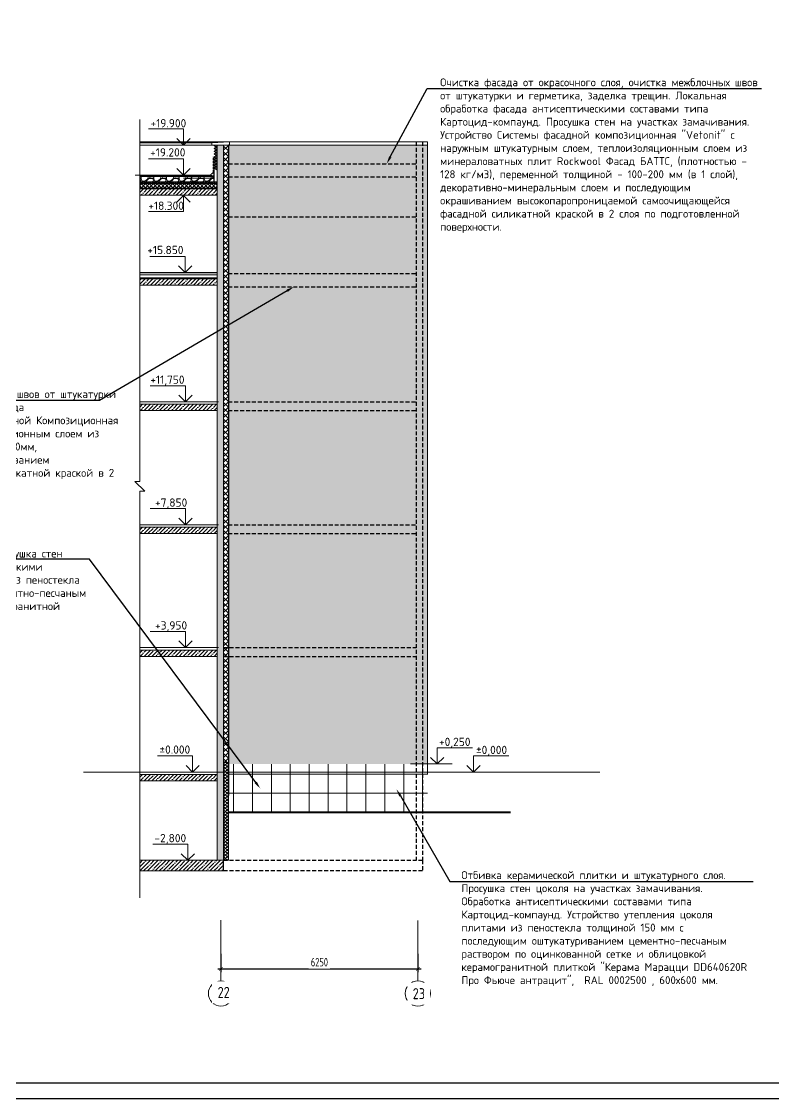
# Model space of a CAD drawing. Header units: millimetres. Extents: x -136099598 to 9192475, y 0 to 779331.
# Drawn here: x 41711 to 65575, y 242529 to 276708 of the extents above; entities that cross this region are included whole.
import ezdxf
from ezdxf import colors
from ezdxf.entities.mleader import LeaderData, LeaderLine
from ezdxf.math import Vec2, Vec3

# ---------------------------------------------------------------- set-up
doc = ezdxf.new("R2010")
doc.units = ezdxf.units.MM
doc.header["$MEASUREMENT"] = 0
doc.linetypes.add('01_base$0$DASHED2', pattern=[0.375, 0.25, -0.125])
doc.linetypes.add('DASHED', pattern=[19.05, 12.7, -6.35])
doc.layers.get('0').update_dxf_attribs({"color": 250, "lineweight": 9})
doc.layers.get('Defpoints').update_dxf_attribs({"color": 8})
for name, color, linetype, lineweight in [('!_Цоколь', 7, 'Continuous', 0), ('24_Фасад_разрез_тонкая', 7, 'Continuous', 9), ('_Фасад', 7, 'Continuous', 9), ('АР-Выноски', 5, 'Continuous', 5), ('АР.РД_Выноски', 174, 'Continuous', 9), ('АР_Оси', 193, 'Continuous', 9), ('АР_тонкая линия', 250, 'Continuous', 0), ('пунктир', 251, 'Continuous', 13), ('СТЕНЫ кирпич ЛИДЕР', 250, 'Continuous', 15), ('Фасад_тонкие', 7, 'Continuous', 5), ('фасады', 7, 'Continuous', 9), ('Штриховка', 7, 'Continuous', 5), ('Штриховка в сечении', 7, 'Continuous', 18)]:
    doc.layers.add(name, color=color, linetype=linetype, lineweight=lineweight)
doc.layers.add('_RAMKA', color=7, linetype='Continuous')
doc.layers.add('PDF _0', color=7, linetype='Continuous')
doc.layers.add('RAL 90 10', color=7, linetype='Continuous', lineweight=0, true_color=0xf1ece1)
doc.styles.add('ICOCPEUR', font='isocpeur.ttf')
doc.styles.add('ISOCPEUR', font='isocpeur.ttf', dxfattribs={"width": 0.7})
doc.styles.add('PDF ISOCPEUR', font='isocpeur.ttf')
doc.styles.add('ГОСТ 2.304', font='isocpeur.ttf', dxfattribs={"width": 0.7})
doc.dimstyles.new('R_100', dxfattribs={"dimtxt": 270, "dimasz": 120, "dimexe": 100, "dimexo": 100, "dimgap": 80, "dimtad": 1, "dimdec": 0, "dimrnd": 5, "dimzin": 0, "dimdsep": 46, "dimtxsty": 'ISOCPEUR', "dimblk": 'ARCHTICK', "dimcen": 100, "dimdle": 100, "dimclrd": 256, "dimclre": 256, "dimclrt": 256, "dimadec": 0, "dimazin": 0, "dimtfac": 2, "dimtdec": 0, "dimtofl": 0, "dimtmove": 1, "dimatfit": 3, "dimfxl": 1, "dimtvp": 3, "dimtfill": 1, "dimtolj": 1, "dimtzin": 0, "dimarcsym": 0})

# ---------------------------------------------------------------- blocks, each defined once
blk = doc.blocks.new('_ArchTick')
at = {"color": 0, "linetype": 'ByBlock', "const_width": 0.15}
blk.add_lwpolyline([(-0.5, -0.5), (0.5, 0.5)], dxfattribs=at)
blk = doc.blocks.new('*D1796')
at = {"lineweight": -2, "ltscale": 150, "transparency": 16777216}
for p, q in [((48040, 247122), (48040, 246539)), ((54290, 247119), (54290, 246539)), ((47940, 246639), (54390, 246639))]:
    blk.add_line(p, q, dxfattribs=at)
at = {"layer": 'Defpoints', "color": 0, "ltscale": 150, "transparency": 16777216}
for p in [(48040, 247222), (54290, 247219), (54290, 246639)]:
    blk.add_point(p, dxfattribs=at)
at = {"lineweight": -2, "ltscale": 150, "transparency": 16777216, "xscale": 120, "yscale": 120, "zscale": 120, "rotation": 180}
blk.add_blockref('_ArchTick', (48040, 246639), dxfattribs=at)
at = {"lineweight": -2, "ltscale": 150, "transparency": 16777216, "xscale": 120, "yscale": 120, "zscale": 120}
blk.add_blockref('_ArchTick', (54290, 246639), dxfattribs=at)
at = {"ltscale": 150, "transparency": 16777216, "insert": (51165, 246854), "char_height": 270, "attachment_point": 5, "style": 'ISOCPEUR', "bg_fill": 3, "box_fill_scale": 1.25, "bg_fill_color": 256, "bg_fill_true_color": 13158600, "bg_fill_transparency": 0}
blk.add_mtext('\\A1;6250', dxfattribs=at)

msp = doc.modelspace()

# ---------------------------------------------------------------- hatches: boundary and pattern name
at = {"layer": '!_Цоколь', "lineweight": 0, "ltscale": 5, "true_color": 0x636466}
h = msp.add_hatch(dxfattribs=at)
h.set_pattern_fill('ANSI37', color=251, scale=4800, angle=45)
h.set_pattern_definition([(90, (864439.6, 42819.5), (-600, 1e-13), []), (180, (864439.6, 42819.5), (-2e-13, -600), [])])
h.paths.add_polyline_path([(48284.7, 253142.4), (54056.7, 253142.3), (54056.7, 253144.2), (54599.1, 253144.2), (54598.8, 251619), (48285, 251615.7)])
at = {"ltscale": 100, "transparency": 33554687}
h = msp.add_hatch(dxfattribs=at)
h.set_pattern_fill('ANSI35', color=0, scale=700)
h.set_pattern_definition([(45, (797567.5, -35784.45), (-123.743687, 123.743687), []), (45, (797691.24, -35784.45), (-123.743687, 123.743687), [218.75, -43.75, 0, -43.75])])
h.paths.add_polyline_path([(48124.7, 272788.4), (47924.7, 272789.8), (47924.7, 250088.6), (48124.7, 250089.1)])
h = msp.add_hatch(dxfattribs=at)
h.set_pattern_fill('ANSI35', color=0, scale=700)
h.set_pattern_definition([(45, (-95898.8, -21298.14), (-123.74369, 123.74369), []), (45, (-95775.06, -21298.14), (-123.74369, 123.74369), [218.75, -43.75, 0, -43.75])])
h.paths.add_polyline_path([(47923, 271393.6), (45463.2, 271393.6), (45466.6, 271193.6), (47923, 271193.6)])
h = msp.add_hatch(dxfattribs=at)
h.set_pattern_fill('ANSI35', color=0, scale=700)
h.set_pattern_definition([(45, (-133463.13, -24151), (-123.74369, 123.74369), []), (45, (-133339.39, -24151), (-123.74369, 123.74369), [218.75, -43.75, 0, -43.75])])
h.paths.add_polyline_path([(45463.2, 268540.7), (47923, 268540.7), (47919.6, 268340.7), (45463.2, 268340.7)])
h = msp.add_hatch(dxfattribs=at)
h.set_pattern_fill('ANSI35', color=0, scale=700)
h.set_pattern_definition([(45, (-142204.78, -28132.61), (-123.74369, 123.74369), []), (45, (-142081.03, -28132.61), (-123.74369, 123.74369), [218.75, -43.75, 0, -43.75])])
h.paths.add_polyline_path([(47924.7, 264559.1), (45464.9, 264559.1), (45468.3, 264359.1), (47924.7, 264359.1)])
h = msp.add_hatch(dxfattribs=at)
h.set_pattern_fill('ANSI35', color=0, scale=700)
h.set_pattern_definition([(45, (-142204.78, -32032.61), (-123.74369, 123.74369), []), (45, (-142081.03, -32032.61), (-123.74369, 123.74369), [218.75, -43.75, 0, -43.75])])
h.paths.add_polyline_path([(47924.7, 260659.1), (45464.9, 260659.1), (45468.3, 260459.1), (47924.7, 260459.1)])
h = msp.add_hatch(dxfattribs=at)
h.set_pattern_fill('ANSI35', color=0, scale=700)
h.set_pattern_definition([(45, (-142204.78, -35932.61), (-123.74369, 123.74369), []), (45, (-142081.03, -35932.61), (-123.74369, 123.74369), [218.75, -43.75, 0, -43.75])])
h.paths.add_polyline_path([(47924.7, 256759.1), (45464.9, 256759.1), (45468.3, 256559.1), (47924.7, 256559.1)])
h = msp.add_hatch(dxfattribs=at)
h.set_pattern_fill('ANSI35', color=0, scale=700)
h.set_pattern_definition([(45, (-142204.78, -39882.61), (-123.74369, 123.74369), []), (45, (-142081.03, -39882.61), (-123.74369, 123.74369), [218.75, -43.75, 0, -43.75])])
h.paths.add_polyline_path([(47924.7, 252809.1), (45464.9, 252809.1), (45468.3, 252609.1), (47924.7, 252609.1)])
h = msp.add_hatch(dxfattribs=at)
h.set_pattern_fill('ANSI35', color=0, scale=700)
h.set_pattern_definition([(45, (256320.45, -35604.45), (-123.74369, 123.74369), []), (45, (256444.19, -35604.45), (-123.74369, 123.74369), [218.75, -43.75, 0, -43.75])])
h.paths.add_polyline_path([(48124.7, 249749.1), (45464.4, 249748.3), (45464.4, 250088.3), (48124.7, 250089.1)])
at = {"layer": 'RAL 90 10', "ltscale": 100, "transparency": 33554687}
h = msp.add_hatch(color=256, dxfattribs=at)
h.dxf.hatch_style = 1
h.paths.add_polyline_path([(48284.8, 272796.4), (54599.1, 272796.7), (54599.1, 253144.2), (48284.7, 253146.6)])
at = {"layer": 'Штриховка', "transparency": 33554636}
h = msp.add_hatch(dxfattribs=at)
h.set_pattern_fill('ANSI37', color=256, scale=500)
h.set_pattern_definition([(45, (305979.87, -34604.433), (-44.194174, 44.194174), []), (135, (305979.87, -34604.433), (-44.194174, -44.194174), [])])
h.paths.add_polyline_path([(47924.7, 272789.1), (47824.7, 272789.1), (47826.4, 272005.2), (47924.7, 272005.2)])
h = msp.add_hatch(dxfattribs=at)
h.set_pattern_fill('ANSI37', color=256, scale=1000)
h.set_pattern_definition([(45, (-138842.28, -30662.62), (-88.388348, 88.388348), []), (135, (-138842.28, -30662.62), (-88.388348, -88.388348), [])])
h.paths.add_polyline_path([(48274.7, 253192.9), (48124.7, 253192.8), (48124.7, 272789.1), (48274.7, 272789.2)])
h = msp.add_hatch(dxfattribs=at)
h.set_pattern_fill('ANSI37', color=256, scale=500)
h.set_pattern_definition([(45, (294306.31, -55910.76), (-44.194174, 44.194174), []), (135, (294306.31, -55910.76), (-44.194174, -44.194174), [])])
h.paths.add_polyline_path([(47923.7, 271624.7), (45463.9, 271624.7), (45466.6, 271565.5), (47923, 271565.5)])
h = msp.add_hatch(dxfattribs=at)
h.set_pattern_fill('ANSI37', color=256, scale=700)
h.set_pattern_definition([(45, (294306.31, -56052.66), (-61.871843, 61.871843), []), (135, (294306.31, -56052.66), (-61.871843, -61.871843), [])])
h.paths.add_polyline_path([(47923.7, 271565.5), (45463.9, 271565.5), (45466.6, 271423.6), (47923, 271423.6)])
h = msp.add_hatch(dxfattribs=at)
h.set_pattern_fill('ANSI37', color=256, scale=600)
h.set_pattern_definition([(45, (311330.52, -23925.39), (-53.033009, 53.033009), []), (135, (311330.52, -23925.39), (-53.033009, -53.033009), [])])
h.paths.add_polyline_path([(48274.7, 250089.2), (48124.7, 250089), (48124.7, 253196.1), (48274.7, 253196.3)])
at = {"layer": 'Штриховка в сечении', "ltscale": 2, "transparency": 33554636}
h = msp.add_hatch(dxfattribs=at)
h.set_pattern_fill('GRAVEL', color=256, scale=400)
h.set_pattern_definition([(228.0127875, (294594.31, -55652.66), (-3200, -3600), [53.8144, -5327.6352]), (184.9697407, (294558.309, -55692.66), (4800, 400), [92.3472, -9142.3699]), (132.510447, (294466.309, -55700.66), (4000, -4400), [65.1152, -6446.41304]), (267.273689, (294310.309, -55800.66), (400, 8000), [84.0952, -8325.4232]), (292.833654, (294306.309, -55884.66), (-2000, 4800), [82.462, -8163.74925]), (357.273689, (294338.309, -55960.66), (-8000, 400), [84.0952, -8325.4232]), (37.6942405, (294422.309, -55964.66), (-5200, -4000), [111.2116, -11009.93942]), (72.2553284, (294510.309, -55896.66), (2800, 8800), [104.9952, -10394.5286]), (121.4295656, (294542.309, -55796.66), (-3200, 5200), [84.38, -8353.62924]), (175.236358, (294498.31, -55724.66), (4400, -400), [96.3328, -4720.30503]), (222.3974378, (294402.309, -55716.66), (-4800, -4400), [124.5792, -12333.35]), (138.814075, (294706.31, -55804.66), (-2800, 2400), [42.5204, -4209.53793]), (171.4692344, (294674.309, -55776.66), (5200, -800), [80.8948, -8008.60457]), (225, (294594.3, -55764.66), (-4e-14, -400), [56.5684, -509.11702]), (203.19859, (294566.31, -55716.66), (2000, 800), [30.4632, -3015.84604]), (291.80141, (294538.31, -55728.66), (-400, 1200), [43.0812, -2110.98472]), (30.963757, (294554.31, -55768.66), (1200, 800), [69.9716, -2262.40916]), (161.56505, (294614.31, -55732.66), (800, -400), [50.5964, -1214.31466]), (16.3895403, (294306.309, -55728.66), (4000, 1200), [70.88, -7017.13806]), (70.346176, (294374.31, -55708.66), (-1600, -4400), [59.4644, -5886.9631]), (293.19859, (294614.31, -55652.66), (-800, 2000), [60.926, -2985.38324]), (343.6104597, (294638.309, -55708.66), (-4000, 1200), [70.88, -7017.13806]), (339.443955, (294306.31, -55976.66), (-2000, 800), [68.352, -3349.2495]), (294.7751406, (294370.31, -56000.66), (-2000, 4400), [57.2712, -5669.85723]), (66.80141, (294618.31, -56052.66), (800, 2000), [60.926, -2985.38324]), (17.3540246, (294642.309, -55996.66), (-5200, -1600), [67.0524, -6638.16945]), (69.443955, (294422.31, -56052.66), (-800, -2000), [34.176, -3383.4255]), (101.309932, (294594.31, -56052.66), (-400, 1600), [20.396, -2019.2118]), (165.963757, (294590.31, -56032.66), (1200, -400), [82.462, -1566.78025]), (186.009006, (294510.309, -56012.66), (4000, 400), [76.42, -7565.56927]), (303.690068, (294554.31, -55804.66), (-400, 800), [57.6888, -1384.5317]), (353.1572266, (294586.309, -55852.66), (6800, -800), [100.7176, -9971.02505]), (60.945396, (294686.31, -55864.66), (-1600, -2800), [41.1824, -4077.06966]), (90, (294706.3, -55828.66), (-400, 400), [24, -376]), (120.256437, (294502.31, -56000.66), (1600, -2800), [55.5696, -5501.408]), (48.0127875, (294474.31, -55952.66), (3200, 3600), [107.6288, -5273.8208]), (0, (294546.3, -55872.66), (400, 400), [104, -296]), (325.3048465, (294650.309, -55872.66), (4000, -2800), [63.2456, -6261.30972]), (254.054604, (294702.31, -55908.66), (-400, -1600), [58.2408, -2853.80316]), (207.6459754, (294686.309, -55964.66), (-7600, -4000), [94.826, -9387.78967]), (175.4260787, (294602.309, -56008.66), (-5200, 400), [100.3196, -9931.62936])])
h.paths.add_polyline_path([(47813, 271788.6), (45463.2, 271788.6), (45466.6, 271624.7), (47813, 271624.7)])

# ---------------------------------------------------------------- linework, layer by layer
at = {"ltscale": 150}
for p, q in [((47750.7, 272862.4), (45465.7, 272862.4)), ((54599.1, 272889.1), (54599.1, 252807.1, 2)), ((47749, 271834.5, 2.8), (45315.2, 271834.5, 2.8)), ((45464.9, 271808.6, 2), (47813, 271808.6, 5.3)), ((45464.9, 271788.6, 2), (47813, 271788.6, 5.3)), ((45464.9, 271624.7, 2), (47923, 271624.7, 3.9)), ((45464.9, 271565.5, 2), (47922.7, 271565.5, 2)), ((45464.9, 271423.6, 2), (47923, 271423.6, 3.9)), ((47921.3, 268741.1, -1.5), (45463.2, 268741.1, 0.4)), ((47921.3, 268731.1, -1.5), (45463.2, 268731.1, 0.4)), ((47921.3, 268669.8), (45463.2, 268669.8, 2)), ((47921.3, 268570.7, -0.8), (45463.2, 268570.7, 1.2)), ((45466.6, 264639.1, 2), (47924.7, 264639.1, 2)), ((45466.6, 260739.1, 2), (47924.7, 260739.1, 2)), ((45466.6, 256839.1, 2), (47924.7, 256839.1, 2)), ((54056.7, 253144.2, 2.2), (54599.1, 253144.2, 1.9)), ((45466.6, 252889.1, 2), (47924.7, 252889.1, 2))]:
    msp.add_line(p, q, dxfattribs=at)
at = {"color": 5, "ltscale": 150}
for p, q in [((47813, 272408.6, 2), (47813, 271624.7, 3.8)), ((47823, 272408.6, 2), (47823, 271624.7, 3.8))]:
    msp.add_line(p, q, dxfattribs=at)
at = {"layer": '24_Фасад_разрез_тонкая', "linetype": 'DASHED', "lineweight": 30, "ltscale": 5, "elevation": 2}
msp.add_lwpolyline([(45464.9, 271808.6), (47672.8, 271808.6), (47802.7, 271932.1), (47802.7, 272408.6)], dxfattribs=at)
at = {"layer": '_RAMKA', "ltscale": 100}
for points in [[(110535.5, 242529), (110535.5, 326529), (-8264.5, 326529), (-8264.5, 242529)], [(110035.5, 243029), (110035.5, 326029), (-6264.5, 326029), (-6264.5, 243029)]]:
    msp.add_lwpolyline(points, close=True, dxfattribs=at)
at = {"layer": '_Фасад', "lineweight": 0}
for p, q in [((47786.7, 271733.6, 0.8), (46851.7, 271733.6, 0.8)), ((47964, 264639.1, 2), (47029, 264639.1, 2)), ((47964, 260739.1, 2), (47029, 260739.1, 2)), ((47964, 256839.1, 2), (47029, 256839.1, 2)), ((54439.1, 253144.2, 2), (55374.1, 253144.2, 2)), ((55592.4, 252889.1), (56527.4, 252889.1))]:
    msp.add_line(p, q, dxfattribs=at)
at = {"layer": 'Defpoints', "color": 2, "linetype": '01_base$0$DASHED2', "ltscale": 500}
for p, q in [((54239.1, 272889.1), (54239.1, 250089.1, 2)), ((54439.1, 272889.1), (54439.1, 250089.1, 2)), ((48284.9, 272189.1, 2), (54239.1, 272189.1, 2)), ((48284.9, 271774.1, 2), (54239.1, 271774.1, 2)), ((48284.9, 270514.1, 2), (54239.1, 270514.1, 2)), ((48274.7, 268714.1), (54239.1, 268714.1)), ((48274.7, 268289.1), (54239.1, 268289.1)), ((48274.7, 264639.1), (54239.1, 264639.1)), ((48274.7, 264359.1), (54239.1, 264359.1)), ((48274.7, 260739.1), (54239.1, 260739.1)), ((48274.7, 260459.1), (54239.1, 260459.1)), ((48124.7, 256839.1), (54239.1, 256839.1)), ((48124.7, 256559.1), (54239.1, 256559.1))]:
    msp.add_line(p, q, dxfattribs=at)
at = {"layer": 'Defpoints', "color": 2, "linetype": '01_base$0$DASHED2', "ltscale": 500, "elevation": 2}
msp.add_lwpolyline([(48124.7, 250089.1), (54438.4, 250089.1), (54438.4, 249749.1), (48124.7, 249749.1)], close=True, dxfattribs=at)
at = {"layer": 'АР_Оси', "color": 6}
for p, q in [((48039.9, 246261.6), (48039.9, 248182.9)), ((54289.9, 246261.6), (54289.9, 248175.9))]:
    msp.add_line(p, q, dxfattribs=at)
for centre in [(48039.9, 245861.6), (54289.9, 245861.6)]:
    msp.add_circle(centre, 400, dxfattribs=at)
at = {"layer": 'АР_тонкая линия', "color": 1, "ltscale": 100}
msp.add_line((60060.9, 252889.1, 2), (43675.8, 252889.1, 2), dxfattribs=at)
at = {"layer": 'АР_тонкая линия', "color": 3, "lineweight": 40, "ltscale": 100}
msp.add_line((48275.4, 251619, 2), (57230.4, 251619, 2), dxfattribs=at)
at = {"layer": 'пунктир', "linetype": '01_base$0$DASHED2', "ltscale": 500}
msp.add_line((48124.7, 252889.1), (54239.1, 252889.1), dxfattribs=at)
at = {"layer": 'СТЕНЫ кирпич ЛИДЕР', "ltscale": 100, "elevation": 2}
for points in [[(47924.7, 272789.1), (48124.7, 272789.1), (48124.7, 250089.1), (47924.7, 250089.1)], [(45464.4, 250088.4), (48124.7, 250089.1), (48124.7, 249749.1), (45464.4, 249748.4)]]:
    msp.add_lwpolyline(points, close=True, dxfattribs=at)
at = {"layer": 'СТЕНЫ кирпич ЛИДЕР', "lineweight": 25, "ltscale": 100, "elevation": 2}
for points in [[(48284.9, 262029.2), (48284.9, 272789.2), (48274.7, 272789.2), (48274.7, 252143.3)], [(48284.7, 262019.2), (48284.7, 252807.1)]]:
    msp.add_lwpolyline(points, dxfattribs=at)
at = {"layer": 'Фасад_тонкие', "lineweight": 0}
for points in [[(45737.6, 273299.1), (46853.3, 273299.1), (46853.3, 272789.1), (47066.7, 272998), (46853.3, 272789.1), (46644.4, 272998)], [(45737.6, 272346), (46853.3, 272346), (46853.3, 271836.1), (47066.7, 272045), (46853.3, 271836.1), (46644.4, 272045)]]:
    msp.add_lwpolyline(points, dxfattribs=at)
for points, elevation in [([(45737.6, 270679.2), (46853.3, 270679.2), (46853.3, 271189.1), (47066.7, 270980.2), (46853.3, 271189.1), (46644.4, 270980.2)], 0.8), ([(45783.6, 269251.1), (46899.3, 269251.1), (46899.3, 268741.1), (47112.7, 268950.1), (46899.3, 268741.1), (46690.4, 268950.1)], -0.7), ([(45798, 265149), (46913.7, 265149), (46913.7, 264639.1), (47127, 264848), (46913.7, 264639.1), (46704.8, 264848)], 2), ([(45798, 261249), (46913.7, 261249), (46913.7, 260739.1), (47127, 260948), (46913.7, 260739.1), (46704.8, 260948)], 2), ([(45798, 257349), (46913.7, 257349), (46913.7, 256839.1), (47127, 257048), (46913.7, 256839.1), (46704.8, 257048)], 2), ([(56022.3, 253654.1), (54906.6, 253654.1), (54906.6, 253144.2), (54693.3, 253353.1), (54906.6, 253144.2), (55115.5, 253353.1)], 2), ([(46024.2, 253399), (47139.9, 253399), (47139.9, 252889.1), (47353.3, 253098), (47139.9, 252889.1), (46931, 253098)], 2), ([(57175.6, 253399), (56059.9, 253399), (56059.9, 252889.1), (55846.5, 253098), (56059.9, 252889.1), (56268.8, 253098)], 0), ([(56059.9, 252889.1), (56059.9, 253399), (57175.6, 253399)], 0), ([(45874.2, 250598.8), (46989.9, 250598.8), (46989.9, 250088.8), (47203.3, 250297.7), (46989.9, 250088.8), (46781, 250297.7)], 2)]:
    msp.add_lwpolyline(points, dxfattribs=dict(at, elevation=elevation))
at = {"layer": 'фасады', "ltscale": 150, "elevation": 2}
msp.add_lwpolyline([(45466.6, 273596.4), (45466.6, 262106.6), (45303.9, 262106.6), (45628.9, 261797.7), (45466.6, 261797.7), (45464.2, 248899.2)], dxfattribs=at)
at = {"layer": 'фасады', "ltscale": 150}
for points, elevation in [([(45465.7, 272889.1), (54599.1, 272889.1), (54599.1, 272789.1), (45465.7, 272789.1)], 0), ([(45464.9, 271193.6), (47923, 271193.6), (47923, 271393.6), (45464.9, 271393.6)], 2), ([(47921.3, 268340.7), (45463.2, 268340.7), (45463.2, 268540.7), (47921.3, 268540.7)], 1.2), ([(45466.6, 264359.1), (47924.7, 264359.1), (47924.7, 264559.1), (45466.6, 264559.1)], 2), ([(45466.6, 260459.1), (47924.7, 260459.1), (47924.7, 260659.1), (45466.6, 260659.1)], 2), ([(45466.6, 256559.1), (47924.7, 256559.1), (47924.7, 256759.1), (45466.6, 256759.1)], 2), ([(48124.7, 253189.9), (48274.7, 253189.9), (48274.7, 250089.1), (48124.7, 250089.1)], 2), ([(45466.6, 252609.1), (47924.7, 252609.1), (47924.7, 252809.1), (45466.6, 252809.1)], 2)]:
    msp.add_lwpolyline(points, close=True, dxfattribs=dict(at, elevation=elevation))
msp.add_lwpolyline([(47750.7, 272789.1), (47750.7, 272862.4), (48308.5, 272889.1), (48308.5, 272789.1)], dxfattribs=at)
msp.add_lwpolyline([(47750.7, 272789.1), (47750.7, 272862.4), (48308.5, 272889.1), (48308.5, 272789.1)], dxfattribs=at)

# ---------------------------------------------------------------- texts
at = {"layer": 'PDF _0', "color": 18, "lineweight": 0, "true_color": 0x000000, "char_height": 262.49, "style": 'PDF ISOCPEUR'}
for s, insert, attachment_point in [('+19.900', (45804.5, 273349.1), 7), ('+19.200', (45792.4, 272423.8), 7), ('+18.300', (45733.4, 270993.3, 0.9), 1), ('+15.850', (46849.8, 269327, -0.7), 9), ('+11,750', (45798, 265149, 2), 7), ('+7,850', (45948.9, 261249, 2), 7), ('+3,950', (45948.9, 257349, 2), 7), ('+0,250', (54960.8, 253654.1, 2), 7), ('%%P0.000', (47063.7, 253471.1, 2), 9), ('-2,800', (46935.8, 250598.8, 2), 9)]:
    msp.add_mtext(s, dxfattribs=dict(at, insert=insert, attachment_point=attachment_point))
at = {"layer": 'PDF _0', "color": 18, "lineweight": 0, "true_color": 0x000000, "insert": (57121.4, 253399, 0), "char_height": 262.49, "attachment_point": 9, "rotation": 0.00261, "style": 'PDF ISOCPEUR'}
msp.add_mtext('%%P0,000', dxfattribs=at)

# ---------------------------------------------------------------- leaders
at = {"layer": 'АР-Выноски'}
ml = msp.add_multileader_mtext('Standard', dxfattribs=at)
ml.set_content('\\A1;Очистка фасада от окрасочного слоя, очистка межблочных швов от штукатурки и герметика, заделка трещин. Локальная обработка фасада антисептическими составами.  Устройство Системы фасадной Композиционная c наружным штукатурным слоем 2мм "шуба", теплоизоляционным слоем из минераловатных плит плотностью 128кг/м3, толщиной 150мм, декоративно-минеральным слоем и последующим окрашиванием высокопаропроницаемой самоочищающейся фасадной силикатной краской в 2 слоя по подготовленной поверхности. ', color=256, style='ICOCPEUR')
ml.set_leader_properties(color=256)
ml.build(insert=Vec2(0, 0))
ml.multileader.update_dxf_attribs({"text_left_attachment_type": 6, "text_right_attachment_type": 6, "dogleg_length": 100, "arrow_head_size": 250})
ctx = ml.context
ctx.base_point, ctx.char_height, ctx.arrow_head_size, ctx.landing_gap_size, ctx.plane_origin = Vec3(32181.6, 264684.5), 250, 250, 25, Vec3(46945.3, 263641)
ctx.left_attachment, ctx.right_attachment = 6, 6
notes = []
notes.append((ctx, [(0, (1, 1, 0), (44181.6, 264684.5), (-1, 0), 100, [(0, [(50356.6, 268289.1)], 0, [])])]))
ctx.mtext.insert, ctx.mtext.width, ctx.mtext.flow_direction = Vec3(32206.6, 265009.5), 12590.07, 5
ml = msp.add_multileader_mtext('Standard', dxfattribs=at)
ml.set_content('\\A1;Отбивка керамической плитки и штукатурного слоя. Просушка стен цоколя на участках замачивания. Обработка антисептическими составами типа. Устройство утепления цоколя плитами из пеностекла толщиной 150мм с последующим оштукатуриванием цементно-песчаным раствором по оцинкованной сетке и облицовкой керамогранитной плиткой {\\A0;RAL 0002500}, 600х600х9мм.', color=256, style='ICOCPEUR')
ml.set_leader_properties()
ml.build(insert=Vec2(0, 0))
ml.multileader.update_dxf_attribs({"text_left_attachment_type": 6, "text_right_attachment_type": 6, "dogleg_length": 100, "arrow_head_size": 250})
ctx = ml.context
ctx.base_point, ctx.char_height, ctx.arrow_head_size, ctx.landing_gap_size, ctx.plane_origin = Vec3(32231.6, 259647.2), 250, 250, 25, Vec3(36142.6, 248985.8)
ctx.left_attachment, ctx.right_attachment = 6, 6
notes.append((ctx, [(0, (1, 1, 0), (43869.1, 259647.2), (-1, 0), 100, [(0, [(49293.4, 252359.6)], 0, [])])]))
ctx.mtext.insert, ctx.mtext.width, ctx.mtext.flow_direction = Vec3(32256.6, 259947.2), 11667.2, 5
at = {"layer": 'АР.РД_Выноски'}
ml = msp.add_multileader_mtext('Standard', dxfattribs=at)
ml.set_content('\\A1;Очистка фасада от окрасочного слоя, очистка межблочных швов от штукатурки и герметика, заделка трещин. Локальная обработка фасада антисептическими составами типа Картоцид-компаунд. Просушка стен на участках замачивания. Устройство Системы фасадной композиционная "Vetonit" c наружным штукатурным слоем, теплоизоляционным слоем из минераловатных плит Rockwool Фасад БАТТС, (плотностью - 128 кг/м3), переменной толщиной - 100-200 мм (в 1 слой), декоративно-минеральным слоем и последующим окрашиванием высокопаропроницаемой самоочищающейся фасадной силикатной краской в 2 слоя по подготовленной поверхности. ', color=256, style='ICOCPEUR')
ml.set_leader_properties(color=256)
ml.build(insert=Vec2(0, 0))
ml.multileader.update_dxf_attribs({"text_left_attachment_type": 6, "text_right_attachment_type": 6, "dogleg_length": 100, "arrow_head_size": 250})
ctx = ml.context
ctx.base_point, ctx.char_height, ctx.arrow_head_size, ctx.landing_gap_size, ctx.plane_origin = Vec3(54972.5, 274578, 2), 250, 250, 25, Vec3(59900.8, 278317.9, 2)
ctx.left_attachment, ctx.right_attachment = 6, 6
notes.append((ctx, [(1, (1, 1, 0), (54582.5, 274578, 2), (1, 0), 390.1, [(0, [(53296, 272189.1, 2)], 0, [])])]))
ctx.mtext.insert, ctx.mtext.width, ctx.mtext.defined_height, ctx.mtext.flow_direction = Vec3(54997.5, 274903, 2), 10092.288, 6294.2, 5
for ctx, leaders in notes:
    for number, flags, end, landing, length, lines in leaders:
        leader = LeaderData()
        leader.index, (leader.has_last_leader_line, leader.has_dogleg_vector, leader.attachment_direction) = number, flags
        leader.last_leader_point, leader.dogleg_vector, leader.dogleg_length = Vec3(end), Vec3(landing), length
        for number, points, colour, breaks in lines:
            line = LeaderLine()
            line.index, line.vertices, line.color, line.breaks = number, Vec3.list(points), colors.encode_raw_color(colour), breaks
            leader.lines.append(line)
        ctx.leaders.append(leader)

# ---------------------------------------------------------------- next in the draw order: texts
at = {"layer": 'АР_Оси', "color": 6, "char_height": 350, "width": 370.762, "attachment_point": 1, "line_spacing_factor": 1.149209, "style": 'ГОСТ 2.304', "bg_fill": 2}
for s, insert in [('{\\W0.8;22}', (47936, 246071.1)), ('{\\W0.8;23}', (54127.8, 246029.9))]:
    msp.add_mtext(s, dxfattribs=dict(at, insert=insert))

# ---------------------------------------------------------------- next in the draw order: dimensions: what is measured, and where the dimension line sits
at = {"color": 240, "ltscale": 150, "true_color": 0xed1f24}
dim = msp.add_linear_dim(base=(54289.9, 246639.3), p1=(48039.9, 247222.2), p2=(54289.9, 247218.8), angle=180, dimstyle='R_100', override={"dimpost": '\\X', "dimfxl": 5, "dimarcsym": 1}, dxfattribs=at)
dim.commit()
dim.dimension.update_dxf_attribs({"geometry": '*D1796', "text_midpoint": (51164.9, 246854.3)})

# ---------------------------------------------------------------- next in the draw order: leaders
at = {"layer": 'АР.РД_Выноски'}
ml = msp.add_multileader_mtext('Standard', dxfattribs=at)
ml.set_content('\\A1;{\\C256;Отбивка керамической плитки и штукатурного слоя. Просушка стен цоколя на участках замачивания. Обработка антисептическими составами типа Картоцид-компаунд. Устройство утепления цоколя плитами из пеностекла толщиной 150 мм с последующим оштукатуриванием цементно-песчаным раствором по оцинкованной сетке и облицовкой керамогранитной плиткой "Керама Марацци DD640620R Про Фьюче антрацит", \\A0; RAL 0002500 \\A1;, 600х600 мм.}', color=256, style='ICOCPEUR')
ml.set_leader_properties()
ml.build(insert=Vec2(0, 0))
ml.multileader.update_dxf_attribs({"text_left_attachment_type": 6, "text_right_attachment_type": 6, "dogleg_length": 100, "arrow_head_size": 250})
ctx = ml.context
ctx.base_point, ctx.char_height, ctx.arrow_head_size, ctx.landing_gap_size, ctx.plane_origin = Vec3(55645.9, 249418.6, 2), 250, 250, 25, Vec3(43507.8, 248833.3, 2)
ctx.left_attachment, ctx.right_attachment = 6, 6
notes = []
notes.append((ctx, [(1, (1, 1, 0), (55299.2, 249418.6, 2), (1, 0), 346.6, [(0, [(53609.3, 252345.7, 2)], 0, [])])]))
ctx.mtext.insert, ctx.mtext.width, ctx.mtext.flow_direction = Vec3(55670.9, 249743.6, 2), 9164.611, 5
for ctx, leaders in notes:
    for number, flags, end, landing, length, lines in leaders:
        leader = LeaderData()
        leader.index, (leader.has_last_leader_line, leader.has_dogleg_vector, leader.attachment_direction) = number, flags
        leader.last_leader_point, leader.dogleg_vector, leader.dogleg_length = Vec3(end), Vec3(landing), length
        for number, points, colour, breaks in lines:
            line = LeaderLine()
            line.index, line.vertices, line.color, line.breaks = number, Vec3.list(points), colors.encode_raw_color(colour), breaks
            leader.lines.append(line)
        ctx.leaders.append(leader)

doc.saveas('drawing.dxf')
